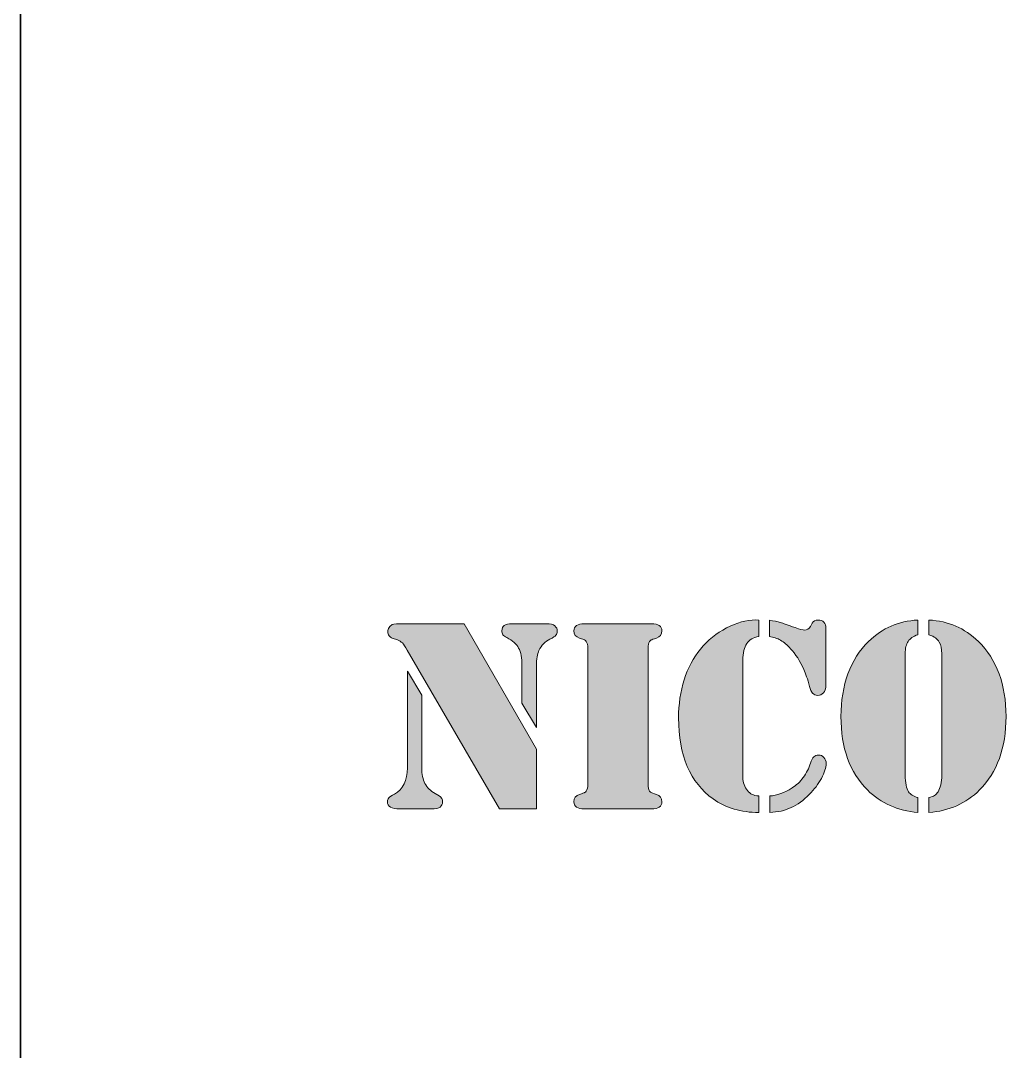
# Model space of a CAD drawing. Header units: inches. Extents: x 5 to 292, y -204 to -7.
# Drawn here: x 4.59 to 28.56, y -179.03 to -154.16 of the extents above; entities that cross this region are included whole.
import ezdxf

# ---------------------------------------------------------------- set-up
doc = ezdxf.new("R2010")
doc.units = ezdxf.units.IN
doc.header["$MEASUREMENT"] = 0
doc.layers.add('Layer 4', color=7, linetype='Continuous')
doc.layers.add('Legend', color=7, linetype='Continuous')

# ---------------------------------------------------------------- blocks, each defined once
blk = doc.blocks.new('block 3')
at = {"layer": 'Legend', "true_color": 0xffffff}
h = blk.add_hatch(color=7, dxfattribs=at)
h.dxf.hatch_style = 2
edge = h.paths.add_edge_path()
edge.add_spline(control_points=[(22.393, -168.624), (22.393, -168.624), (22.393, -169.02), (22.393, -169.02), (22.264, -169.04), (22.168, -169.096), (22.105, -169.19), (22.041, -169.284), (22.01, -169.418), (22.01, -169.593), (22.01, -169.593), (22.01, -172.296), (22.01, -172.296), (22.01, -172.296), (22.01, -172.437), (22.01, -172.437), (22.01, -172.487), (22.02, -172.54), (22.041, -172.595), (22.062, -172.651), (22.088, -172.699), (22.121, -172.738), (22.156, -172.782), (22.193, -172.813), (22.232, -172.831), (22.272, -172.85), (22.325, -172.862), (22.393, -172.869), (22.393, -172.869), (22.393, -173.268), (22.393, -173.268), (21.969, -173.268), (21.602, -173.158), (21.29, -172.938), (21.015, -172.743), (20.807, -172.482), (20.668, -172.154), (20.528, -171.826), (20.458, -171.437), (20.458, -170.987), (20.458, -170.658), (20.504, -170.35), (20.594, -170.066), (20.685, -169.781), (20.816, -169.534), (20.989, -169.324), (21.163, -169.113), (21.372, -168.943), (21.615, -168.814), (21.859, -168.685), (22.093, -168.621), (22.317, -168.621), (22.317, -168.621), (22.393, -168.624), (22.393, -168.624)], knot_values=[0, 0, 0, 0, 1, 1, 1, 2, 2, 2, 3, 3, 3, 4, 4, 4, 5, 5, 5, 6, 6, 6, 7, 7, 7, 8, 8, 8, 9, 9, 9, 10, 10, 10, 11, 11, 11, 12, 12, 12, 13, 13, 13, 14, 14, 14, 15, 15, 15, 16, 16, 16, 17, 17, 17, 18, 18, 18, 18], degree=3, periodic=1)
edge = h.paths.add_edge_path()
edge.add_spline(control_points=[(22.651, -169.023), (22.651, -169.023), (22.651, -168.627), (22.651, -168.627), (22.758, -168.645), (22.845, -168.663), (22.911, -168.683), (22.978, -168.703), (23.098, -168.744), (23.273, -168.807), (23.384, -168.847), (23.458, -168.866), (23.496, -168.866), (23.559, -168.866), (23.607, -168.838), (23.64, -168.781), (23.64, -168.781), (23.682, -168.703), (23.682, -168.703), (23.708, -168.65), (23.757, -168.624), (23.829, -168.624), (23.888, -168.624), (23.934, -168.642), (23.965, -168.676), (23.997, -168.711), (24.013, -168.763), (24.013, -168.83), (24.013, -168.83), (24.013, -170.192), (24.013, -170.192), (24.013, -170.279), (23.993, -170.342), (23.954, -170.381), (23.914, -170.421), (23.87, -170.441), (23.82, -170.441), (23.767, -170.441), (23.725, -170.423), (23.693, -170.39), (23.662, -170.356), (23.636, -170.301), (23.617, -170.224), (23.571, -170.052), (23.526, -169.917), (23.482, -169.818), (23.389, -169.611), (23.282, -169.444), (23.162, -169.315), (23.081, -169.227), (23, -169.16), (22.92, -169.113), (22.839, -169.066), (22.749, -169.036), (22.651, -169.023)], knot_values=[0, 0, 0, 0, 1, 1, 1, 2, 2, 2, 3, 3, 3, 4, 4, 4, 5, 5, 5, 6, 6, 6, 7, 7, 7, 8, 8, 8, 9, 9, 9, 10, 10, 10, 11, 11, 11, 12, 12, 12, 13, 13, 13, 14, 14, 14, 15, 15, 15, 16, 16, 16, 17, 17, 17, 18, 18, 18, 18], degree=3, periodic=1)
edge = h.paths.add_edge_path()
edge.add_spline(control_points=[(22.661, -173.268), (22.661, -173.268), (22.661, -172.869), (22.661, -172.869), (22.831, -172.856), (23.01, -172.792), (23.198, -172.676), (23.298, -172.612), (23.388, -172.528), (23.466, -172.422), (23.545, -172.316), (23.604, -172.2), (23.643, -172.074), (23.665, -172.004), (23.69, -171.954), (23.72, -171.925), (23.749, -171.895), (23.788, -171.881), (23.836, -171.881), (23.888, -171.881), (23.932, -171.9), (23.967, -171.939), (24.002, -171.978), (24.019, -172.028), (24.019, -172.087), (24.019, -172.185), (23.981, -172.304), (23.906, -172.444), (23.831, -172.583), (23.734, -172.712), (23.617, -172.829), (23.473, -172.973), (23.325, -173.081), (23.173, -173.15), (23.022, -173.22), (22.851, -173.259), (22.661, -173.268)], knot_values=[0, 0, 0, 0, 1, 1, 1, 2, 2, 2, 3, 3, 3, 4, 4, 4, 5, 5, 5, 6, 6, 6, 7, 7, 7, 8, 8, 8, 9, 9, 9, 10, 10, 10, 11, 11, 11, 12, 12, 12, 12], degree=3, periodic=1)
h = blk.add_hatch(color=7, dxfattribs=at)
h.dxf.hatch_style = 2
edge = h.paths.add_edge_path()
edge.add_spline(control_points=[(26.232, -168.977), (26.12, -169.017), (26.042, -169.07), (25.996, -169.138), (25.95, -169.206), (25.927, -169.305), (25.927, -169.436), (25.927, -169.436), (25.927, -172.362), (25.927, -172.362), (25.927, -172.554), (25.953, -172.689), (26.006, -172.767), (26.047, -172.833), (26.122, -172.88), (26.232, -172.908), (26.232, -172.908), (26.232, -173.268), (26.232, -173.268), (25.747, -173.229), (25.341, -173.047), (25.014, -172.722), (24.589, -172.298), (24.376, -171.708), (24.376, -170.951), (24.376, -170.572), (24.432, -170.228), (24.545, -169.922), (24.657, -169.615), (24.823, -169.355), (25.044, -169.141), (25.212, -168.977), (25.393, -168.853), (25.587, -168.768), (25.781, -168.683), (25.996, -168.635), (26.232, -168.624), (26.232, -168.624), (26.232, -168.977), (26.232, -168.977)], knot_values=[0, 0, 0, 0, 1, 1, 1, 2, 2, 2, 3, 3, 3, 4, 4, 4, 5, 5, 5, 6, 6, 6, 7, 7, 7, 8, 8, 8, 9, 9, 9, 10, 10, 10, 11, 11, 11, 12, 12, 12, 13, 13, 13, 13], degree=3, periodic=1)
edge = h.paths.add_edge_path()
edge.add_spline(control_points=[(26.5, -168.977), (26.5, -168.977), (26.5, -168.624), (26.5, -168.624), (26.736, -168.635), (26.951, -168.683), (27.146, -168.768), (27.342, -168.853), (27.523, -168.977), (27.691, -169.141), (28.136, -169.575), (28.359, -170.179), (28.359, -170.951), (28.359, -171.708), (28.146, -172.298), (27.721, -172.722), (27.394, -173.049), (26.986, -173.231), (26.5, -173.268), (26.5, -173.268), (26.5, -172.908), (26.5, -172.908), (26.557, -172.895), (26.601, -172.878), (26.633, -172.857), (26.664, -172.837), (26.693, -172.807), (26.719, -172.767), (26.778, -172.678), (26.808, -172.543), (26.808, -172.362), (26.808, -172.362), (26.808, -169.436), (26.808, -169.436), (26.808, -169.32), (26.788, -169.229), (26.749, -169.161), (26.723, -169.115), (26.692, -169.079), (26.655, -169.053), (26.62, -169.027), (26.568, -169.002), (26.5, -168.977)], knot_values=[0, 0, 0, 0, 1, 1, 1, 2, 2, 2, 3, 3, 3, 4, 4, 4, 5, 5, 5, 6, 6, 6, 7, 7, 7, 8, 8, 8, 9, 9, 9, 10, 10, 10, 11, 11, 11, 12, 12, 12, 13, 13, 13, 14, 14, 14, 14], degree=3, periodic=1)
h = blk.add_hatch(color=7, dxfattribs=at)
h.dxf.hatch_style = 2
edge = h.paths.add_edge_path()
edge.add_spline(control_points=[(13.916, -169.861), (13.916, -169.861), (14.263, -170.437), (14.263, -170.437), (14.263, -170.437), (14.263, -172.191), (14.263, -172.191), (14.263, -172.344), (14.289, -172.47), (14.34, -172.568), (14.391, -172.666), (14.472, -172.747), (14.584, -172.81), (14.584, -172.81), (14.682, -172.866), (14.682, -172.866), (14.738, -172.898), (14.767, -172.947), (14.767, -173.013), (14.767, -173.063), (14.746, -173.104), (14.705, -173.137), (14.67, -173.166), (14.598, -173.18), (14.489, -173.18), (14.489, -173.18), (13.733, -173.18), (13.733, -173.18), (13.534, -173.18), (13.435, -173.123), (13.435, -173.01), (13.435, -172.97), (13.445, -172.939), (13.466, -172.916), (13.487, -172.893), (13.532, -172.862), (13.602, -172.823), (13.811, -172.707), (13.916, -172.497), (13.916, -172.191), (13.916, -172.191), (13.916, -169.861), (13.916, -169.861)], knot_values=[0, 0, 0, 0, 1, 1, 1, 2, 2, 2, 3, 3, 3, 4, 4, 4, 5, 5, 5, 6, 6, 6, 7, 7, 7, 8, 8, 8, 9, 9, 9, 10, 10, 10, 11, 11, 11, 12, 12, 12, 13, 13, 13, 14, 14, 14, 14], degree=3, periodic=1)
edge = h.paths.add_edge_path()
edge.add_spline(control_points=[(15.287, -168.713), (15.287, -168.713), (17.028, -171.737), (17.028, -171.737), (17.028, -171.737), (17.028, -173.18), (17.028, -173.18), (17.028, -173.18), (16.135, -173.18), (16.135, -173.18), (16.135, -173.18), (13.913, -169.351), (13.913, -169.351), (13.865, -169.268), (13.825, -169.21), (13.795, -169.177), (13.764, -169.145), (13.725, -169.12), (13.677, -169.105), (13.677, -169.105), (13.553, -169.059), (13.553, -169.059), (13.52, -169.048), (13.494, -169.029), (13.474, -169.001), (13.454, -168.972), (13.445, -168.941), (13.445, -168.905), (13.445, -168.868), (13.454, -168.834), (13.474, -168.802), (13.494, -168.771), (13.52, -168.748), (13.553, -168.735), (13.59, -168.72), (13.69, -168.713), (13.854, -168.713), (13.854, -168.713), (15.287, -168.713), (15.287, -168.713)], knot_values=[0, 0, 0, 0, 1, 1, 1, 2, 2, 2, 3, 3, 3, 4, 4, 4, 5, 5, 5, 6, 6, 6, 7, 7, 7, 8, 8, 8, 9, 9, 9, 10, 10, 10, 11, 11, 11, 12, 12, 12, 13, 13, 13, 13], degree=3, periodic=1)
edge = h.paths.add_edge_path()
edge.add_spline(control_points=[(17.028, -171.213), (17.028, -171.213), (16.681, -170.627), (16.681, -170.627), (16.681, -170.627), (16.681, -169.721), (16.681, -169.721), (16.681, -169.537), (16.655, -169.397), (16.601, -169.3), (16.548, -169.203), (16.453, -169.119), (16.318, -169.049), (16.272, -169.028), (16.241, -169.004), (16.223, -168.979), (16.206, -168.954), (16.197, -168.922), (16.197, -168.883), (16.197, -168.823), (16.216, -168.781), (16.254, -168.753), (16.293, -168.726), (16.354, -168.713), (16.439, -168.713), (16.439, -168.713), (17.258, -168.713), (17.258, -168.713), (17.369, -168.713), (17.442, -168.73), (17.477, -168.765), (17.514, -168.8), (17.532, -168.841), (17.532, -168.889), (17.532, -168.935), (17.522, -168.969), (17.501, -168.992), (17.481, -169.015), (17.431, -169.046), (17.352, -169.085), (17.237, -169.145), (17.15, -169.235), (17.091, -169.357), (17.049, -169.447), (17.028, -169.568), (17.028, -169.721), (17.028, -169.721), (17.028, -171.213), (17.028, -171.213)], knot_values=[0, 0, 0, 0, 1, 1, 1, 2, 2, 2, 3, 3, 3, 4, 4, 4, 5, 5, 5, 6, 6, 6, 7, 7, 7, 8, 8, 8, 9, 9, 9, 10, 10, 10, 11, 11, 11, 12, 12, 12, 13, 13, 13, 14, 14, 14, 15, 15, 15, 16, 16, 16, 16], degree=3, periodic=1)
h = blk.add_hatch(color=7, dxfattribs=at)
h.dxf.hatch_style = 2
edge = h.paths.add_edge_path()
edge.add_spline(control_points=[(19.725, -173.18), (19.725, -173.18), (18.266, -173.18), (18.266, -173.18), (18.266, -173.18), (18.18, -173.18), (18.18, -173.18), (18.102, -173.18), (18.041, -173.165), (17.999, -173.136), (17.956, -173.106), (17.935, -173.064), (17.935, -173.01), (17.935, -172.92), (17.979, -172.861), (18.066, -172.833), (18.138, -172.809), (18.18, -172.794), (18.192, -172.789), (18.204, -172.783), (18.216, -172.771), (18.23, -172.751), (18.256, -172.716), (18.269, -172.661), (18.269, -172.584), (18.269, -172.584), (18.269, -169.308), (18.269, -169.308), (18.269, -169.232), (18.256, -169.176), (18.23, -169.141), (18.216, -169.121), (18.204, -169.109), (18.192, -169.104), (18.18, -169.098), (18.138, -169.083), (18.066, -169.059), (17.979, -169.031), (17.935, -168.972), (17.935, -168.883), (17.935, -168.828), (17.956, -168.786), (17.999, -168.757), (18.041, -168.727), (18.102, -168.713), (18.18, -168.713), (18.18, -168.713), (18.266, -168.713), (18.266, -168.713), (18.266, -168.713), (19.725, -168.713), (19.725, -168.713), (19.725, -168.713), (19.81, -168.713), (19.81, -168.713), (19.889, -168.713), (19.949, -168.727), (19.992, -168.757), (20.034, -168.786), (20.056, -168.828), (20.056, -168.883), (20.056, -168.972), (20.012, -169.031), (19.925, -169.059), (19.853, -169.083), (19.811, -169.098), (19.799, -169.104), (19.787, -169.109), (19.774, -169.121), (19.761, -169.141), (19.735, -169.176), (19.722, -169.232), (19.722, -169.308), (19.722, -169.308), (19.722, -172.584), (19.722, -172.584), (19.722, -172.661), (19.735, -172.716), (19.761, -172.751), (19.774, -172.771), (19.787, -172.783), (19.799, -172.789), (19.811, -172.794), (19.853, -172.809), (19.925, -172.833), (20.012, -172.861), (20.056, -172.92), (20.056, -173.01), (20.056, -173.064), (20.034, -173.106), (19.992, -173.136), (19.949, -173.165), (19.889, -173.18), (19.81, -173.18), (19.81, -173.18), (19.725, -173.18), (19.725, -173.18)], knot_values=[0, 0, 0, 0, 1, 1, 1, 2, 2, 2, 3, 3, 3, 4, 4, 4, 5, 5, 5, 6, 6, 6, 7, 7, 7, 8, 8, 8, 9, 9, 9, 10, 10, 10, 11, 11, 11, 12, 12, 12, 13, 13, 13, 14, 14, 14, 15, 15, 15, 16, 16, 16, 17, 17, 17, 18, 18, 18, 19, 19, 19, 20, 20, 20, 21, 21, 21, 22, 22, 22, 23, 23, 23, 24, 24, 24, 25, 25, 25, 26, 26, 26, 27, 27, 27, 28, 28, 28, 29, 29, 29, 30, 30, 30, 31, 31, 31, 32, 32, 32, 32], degree=3, periodic=1)
at = {"layer": 'Legend', "lineweight": 0}
for points, knots in [([(22.393, -168.624), (22.393, -168.624), (22.393, -169.02), (22.393, -169.02), (22.264, -169.04), (22.168, -169.096), (22.105, -169.19), (22.041, -169.284), (22.01, -169.418), (22.01, -169.593), (22.01, -169.593), (22.01, -172.296), (22.01, -172.296), (22.01, -172.296), (22.01, -172.437), (22.01, -172.437), (22.01, -172.487), (22.02, -172.54), (22.041, -172.595), (22.062, -172.651), (22.088, -172.699), (22.121, -172.738), (22.156, -172.782), (22.193, -172.813), (22.232, -172.831), (22.272, -172.85), (22.325, -172.862), (22.393, -172.869), (22.393, -172.869), (22.393, -173.268), (22.393, -173.268), (21.969, -173.268), (21.602, -173.158), (21.29, -172.938), (21.015, -172.743), (20.807, -172.482), (20.668, -172.154), (20.528, -171.826), (20.458, -171.437), (20.458, -170.987), (20.458, -170.658), (20.504, -170.35), (20.594, -170.066), (20.685, -169.781), (20.816, -169.534), (20.989, -169.324), (21.163, -169.113), (21.372, -168.943), (21.615, -168.814), (21.859, -168.685), (22.093, -168.621), (22.317, -168.621), (22.317, -168.621), (22.393, -168.624), (22.393, -168.624)], [0, 0, 0, 0, 1, 1, 1, 2, 2, 2, 3, 3, 3, 4, 4, 4, 5, 5, 5, 6, 6, 6, 7, 7, 7, 8, 8, 8, 9, 9, 9, 10, 10, 10, 11, 11, 11, 12, 12, 12, 13, 13, 13, 14, 14, 14, 15, 15, 15, 16, 16, 16, 17, 17, 17, 18, 18, 18, 18]), ([(22.651, -169.023), (22.651, -169.023), (22.651, -168.627), (22.651, -168.627), (22.758, -168.645), (22.845, -168.663), (22.911, -168.683), (22.978, -168.703), (23.098, -168.744), (23.273, -168.807), (23.384, -168.847), (23.458, -168.866), (23.496, -168.866), (23.559, -168.866), (23.607, -168.838), (23.64, -168.781), (23.64, -168.781), (23.682, -168.703), (23.682, -168.703), (23.708, -168.65), (23.757, -168.624), (23.829, -168.624), (23.888, -168.624), (23.934, -168.642), (23.965, -168.676), (23.997, -168.711), (24.013, -168.763), (24.013, -168.83), (24.013, -168.83), (24.013, -170.192), (24.013, -170.192), (24.013, -170.279), (23.993, -170.342), (23.954, -170.381), (23.914, -170.421), (23.87, -170.441), (23.82, -170.441), (23.767, -170.441), (23.725, -170.423), (23.693, -170.39), (23.662, -170.356), (23.636, -170.301), (23.617, -170.224), (23.571, -170.052), (23.526, -169.917), (23.482, -169.818), (23.389, -169.611), (23.282, -169.444), (23.162, -169.315), (23.081, -169.227), (23, -169.16), (22.92, -169.113), (22.839, -169.066), (22.749, -169.036), (22.651, -169.023)], [0, 0, 0, 0, 1, 1, 1, 2, 2, 2, 3, 3, 3, 4, 4, 4, 5, 5, 5, 6, 6, 6, 7, 7, 7, 8, 8, 8, 9, 9, 9, 10, 10, 10, 11, 11, 11, 12, 12, 12, 13, 13, 13, 14, 14, 14, 15, 15, 15, 16, 16, 16, 17, 17, 17, 18, 18, 18, 18]), ([(26.232, -168.977), (26.12, -169.017), (26.042, -169.07), (25.996, -169.138), (25.95, -169.206), (25.927, -169.305), (25.927, -169.436), (25.927, -169.436), (25.927, -172.362), (25.927, -172.362), (25.927, -172.554), (25.953, -172.689), (26.006, -172.767), (26.047, -172.833), (26.122, -172.88), (26.232, -172.908), (26.232, -172.908), (26.232, -173.268), (26.232, -173.268), (25.747, -173.229), (25.341, -173.047), (25.014, -172.722), (24.589, -172.298), (24.376, -171.708), (24.376, -170.951), (24.376, -170.572), (24.432, -170.228), (24.545, -169.922), (24.657, -169.615), (24.823, -169.355), (25.044, -169.141), (25.212, -168.977), (25.393, -168.853), (25.587, -168.768), (25.781, -168.683), (25.996, -168.635), (26.232, -168.624), (26.232, -168.624), (26.232, -168.977), (26.232, -168.977)], [0, 0, 0, 0, 1, 1, 1, 2, 2, 2, 3, 3, 3, 4, 4, 4, 5, 5, 5, 6, 6, 6, 7, 7, 7, 8, 8, 8, 9, 9, 9, 10, 10, 10, 11, 11, 11, 12, 12, 12, 13, 13, 13, 13]), ([(26.5, -168.977), (26.5, -168.977), (26.5, -168.624), (26.5, -168.624), (26.736, -168.635), (26.951, -168.683), (27.146, -168.768), (27.342, -168.853), (27.523, -168.977), (27.691, -169.141), (28.136, -169.575), (28.359, -170.179), (28.359, -170.951), (28.359, -171.708), (28.146, -172.298), (27.721, -172.722), (27.394, -173.049), (26.986, -173.231), (26.5, -173.268), (26.5, -173.268), (26.5, -172.908), (26.5, -172.908), (26.557, -172.895), (26.601, -172.878), (26.633, -172.857), (26.664, -172.837), (26.693, -172.807), (26.719, -172.767), (26.778, -172.678), (26.808, -172.543), (26.808, -172.362), (26.808, -172.362), (26.808, -169.436), (26.808, -169.436), (26.808, -169.32), (26.788, -169.229), (26.749, -169.161), (26.723, -169.115), (26.692, -169.079), (26.655, -169.053), (26.62, -169.027), (26.568, -169.002), (26.5, -168.977)], [0, 0, 0, 0, 1, 1, 1, 2, 2, 2, 3, 3, 3, 4, 4, 4, 5, 5, 5, 6, 6, 6, 7, 7, 7, 8, 8, 8, 9, 9, 9, 10, 10, 10, 11, 11, 11, 12, 12, 12, 13, 13, 13, 14, 14, 14, 14]), ([(15.287, -168.713), (15.287, -168.713), (17.028, -171.737), (17.028, -171.737), (17.028, -171.737), (17.028, -173.18), (17.028, -173.18), (17.028, -173.18), (16.135, -173.18), (16.135, -173.18), (16.135, -173.18), (13.913, -169.351), (13.913, -169.351), (13.865, -169.268), (13.825, -169.21), (13.795, -169.177), (13.764, -169.145), (13.725, -169.12), (13.677, -169.105), (13.677, -169.105), (13.553, -169.059), (13.553, -169.059), (13.52, -169.048), (13.494, -169.029), (13.474, -169.001), (13.454, -168.972), (13.445, -168.941), (13.445, -168.905), (13.445, -168.868), (13.454, -168.834), (13.474, -168.802), (13.494, -168.771), (13.52, -168.748), (13.553, -168.735), (13.59, -168.72), (13.69, -168.713), (13.854, -168.713), (13.854, -168.713), (15.287, -168.713), (15.287, -168.713)], [0, 0, 0, 0, 1, 1, 1, 2, 2, 2, 3, 3, 3, 4, 4, 4, 5, 5, 5, 6, 6, 6, 7, 7, 7, 8, 8, 8, 9, 9, 9, 10, 10, 10, 11, 11, 11, 12, 12, 12, 13, 13, 13, 13]), ([(17.028, -171.213), (17.028, -171.213), (16.681, -170.627), (16.681, -170.627), (16.681, -170.627), (16.681, -169.721), (16.681, -169.721), (16.681, -169.537), (16.655, -169.397), (16.601, -169.3), (16.548, -169.203), (16.453, -169.119), (16.318, -169.049), (16.272, -169.028), (16.241, -169.004), (16.223, -168.979), (16.206, -168.954), (16.197, -168.922), (16.197, -168.883), (16.197, -168.823), (16.216, -168.781), (16.254, -168.753), (16.293, -168.726), (16.354, -168.713), (16.439, -168.713), (16.439, -168.713), (17.258, -168.713), (17.258, -168.713), (17.369, -168.713), (17.442, -168.73), (17.477, -168.765), (17.514, -168.8), (17.532, -168.841), (17.532, -168.889), (17.532, -168.935), (17.522, -168.969), (17.501, -168.992), (17.481, -169.015), (17.431, -169.046), (17.352, -169.085), (17.237, -169.145), (17.15, -169.235), (17.091, -169.357), (17.049, -169.447), (17.028, -169.568), (17.028, -169.721), (17.028, -169.721), (17.028, -171.213), (17.028, -171.213)], [0, 0, 0, 0, 1, 1, 1, 2, 2, 2, 3, 3, 3, 4, 4, 4, 5, 5, 5, 6, 6, 6, 7, 7, 7, 8, 8, 8, 9, 9, 9, 10, 10, 10, 11, 11, 11, 12, 12, 12, 13, 13, 13, 14, 14, 14, 15, 15, 15, 16, 16, 16, 16]), ([(19.725, -173.18), (19.725, -173.18), (18.266, -173.18), (18.266, -173.18), (18.266, -173.18), (18.18, -173.18), (18.18, -173.18), (18.102, -173.18), (18.041, -173.165), (17.999, -173.136), (17.956, -173.106), (17.935, -173.064), (17.935, -173.01), (17.935, -172.92), (17.979, -172.861), (18.066, -172.833), (18.138, -172.809), (18.18, -172.794), (18.192, -172.789), (18.204, -172.783), (18.216, -172.771), (18.23, -172.751), (18.256, -172.716), (18.269, -172.661), (18.269, -172.584), (18.269, -172.584), (18.269, -169.308), (18.269, -169.308), (18.269, -169.232), (18.256, -169.176), (18.23, -169.141), (18.216, -169.121), (18.204, -169.109), (18.192, -169.104), (18.18, -169.098), (18.138, -169.083), (18.066, -169.059), (17.979, -169.031), (17.935, -168.972), (17.935, -168.883), (17.935, -168.828), (17.956, -168.786), (17.999, -168.757), (18.041, -168.727), (18.102, -168.713), (18.18, -168.713), (18.18, -168.713), (18.266, -168.713), (18.266, -168.713), (18.266, -168.713), (19.725, -168.713), (19.725, -168.713), (19.725, -168.713), (19.81, -168.713), (19.81, -168.713), (19.889, -168.713), (19.949, -168.727), (19.992, -168.757), (20.034, -168.786), (20.056, -168.828), (20.056, -168.883), (20.056, -168.972), (20.012, -169.031), (19.925, -169.059), (19.853, -169.083), (19.811, -169.098), (19.799, -169.104), (19.787, -169.109), (19.774, -169.121), (19.761, -169.141), (19.735, -169.176), (19.722, -169.232), (19.722, -169.308), (19.722, -169.308), (19.722, -172.584), (19.722, -172.584), (19.722, -172.661), (19.735, -172.716), (19.761, -172.751), (19.774, -172.771), (19.787, -172.783), (19.799, -172.789), (19.811, -172.794), (19.853, -172.809), (19.925, -172.833), (20.012, -172.861), (20.056, -172.92), (20.056, -173.01), (20.056, -173.064), (20.034, -173.106), (19.992, -173.136), (19.949, -173.165), (19.889, -173.18), (19.81, -173.18), (19.81, -173.18), (19.725, -173.18), (19.725, -173.18)], [0, 0, 0, 0, 1, 1, 1, 2, 2, 2, 3, 3, 3, 4, 4, 4, 5, 5, 5, 6, 6, 6, 7, 7, 7, 8, 8, 8, 9, 9, 9, 10, 10, 10, 11, 11, 11, 12, 12, 12, 13, 13, 13, 14, 14, 14, 15, 15, 15, 16, 16, 16, 17, 17, 17, 18, 18, 18, 19, 19, 19, 20, 20, 20, 21, 21, 21, 22, 22, 22, 23, 23, 23, 24, 24, 24, 25, 25, 25, 26, 26, 26, 27, 27, 27, 28, 28, 28, 29, 29, 29, 30, 30, 30, 31, 31, 31, 32, 32, 32, 32]), ([(13.916, -169.861), (13.916, -169.861), (14.263, -170.437), (14.263, -170.437), (14.263, -170.437), (14.263, -172.191), (14.263, -172.191), (14.263, -172.344), (14.289, -172.47), (14.34, -172.568), (14.391, -172.666), (14.472, -172.747), (14.584, -172.81), (14.584, -172.81), (14.682, -172.866), (14.682, -172.866), (14.738, -172.898), (14.767, -172.947), (14.767, -173.013), (14.767, -173.063), (14.746, -173.104), (14.705, -173.137), (14.67, -173.166), (14.598, -173.18), (14.489, -173.18), (14.489, -173.18), (13.733, -173.18), (13.733, -173.18), (13.534, -173.18), (13.435, -173.123), (13.435, -173.01), (13.435, -172.97), (13.445, -172.939), (13.466, -172.916), (13.487, -172.893), (13.532, -172.862), (13.602, -172.823), (13.811, -172.707), (13.916, -172.497), (13.916, -172.191), (13.916, -172.191), (13.916, -169.861), (13.916, -169.861)], [0, 0, 0, 0, 1, 1, 1, 2, 2, 2, 3, 3, 3, 4, 4, 4, 5, 5, 5, 6, 6, 6, 7, 7, 7, 8, 8, 8, 9, 9, 9, 10, 10, 10, 11, 11, 11, 12, 12, 12, 13, 13, 13, 14, 14, 14, 14]), ([(22.661, -173.268), (22.661, -173.268), (22.661, -172.869), (22.661, -172.869), (22.831, -172.856), (23.01, -172.792), (23.198, -172.676), (23.298, -172.612), (23.388, -172.528), (23.466, -172.422), (23.545, -172.316), (23.604, -172.2), (23.643, -172.074), (23.665, -172.004), (23.69, -171.954), (23.72, -171.925), (23.749, -171.895), (23.788, -171.881), (23.836, -171.881), (23.888, -171.881), (23.932, -171.9), (23.967, -171.939), (24.002, -171.978), (24.019, -172.028), (24.019, -172.087), (24.019, -172.185), (23.981, -172.304), (23.906, -172.444), (23.831, -172.583), (23.734, -172.712), (23.617, -172.829), (23.473, -172.973), (23.325, -173.081), (23.173, -173.15), (23.022, -173.22), (22.851, -173.259), (22.661, -173.268)], [0, 0, 0, 0, 1, 1, 1, 2, 2, 2, 3, 3, 3, 4, 4, 4, 5, 5, 5, 6, 6, 6, 7, 7, 7, 8, 8, 8, 9, 9, 9, 10, 10, 10, 11, 11, 11, 12, 12, 12, 12])]:
    blk.add_open_spline(points, degree=3, knots=knots, dxfattribs=at)

msp = doc.modelspace()

# ---------------------------------------------------------------- linework, layer by layer
at = {"layer": 'Layer 4', "color": 250, "lineweight": 35, "true_color": 0x231f20}
msp.add_open_spline([(288.219, -203.906), (288.219, -203.906), (8.819, -203.906), (8.819, -203.906), (6.491, -203.906), (4.586, -202.001), (4.586, -199.672), (4.586, -199.672), (4.586, -11.642), (4.586, -11.642), (4.586, -9.313), (6.491, -7.408), (8.819, -7.408), (8.819, -7.408), (288.219, -7.408), (288.219, -7.408), (290.547, -7.408), (292.452, -9.313), (292.452, -11.642), (292.452, -11.642), (292.452, -199.672), (292.452, -199.672), (292.452, -202.001), (290.547, -203.906), (288.219, -203.906)], degree=3, knots=[0, 0, 0, 0, 1, 1, 1, 2, 2, 2, 3, 3, 3, 4, 4, 4, 5, 5, 5, 6, 6, 6, 7, 7, 7, 8, 8, 8, 8], dxfattribs=at)

# ---------------------------------------------------------------- block references
at = {"layer": 'Legend'}
msp.add_blockref('block 3', (0, 0), dxfattribs=at)

doc.saveas('drawing.dxf')
